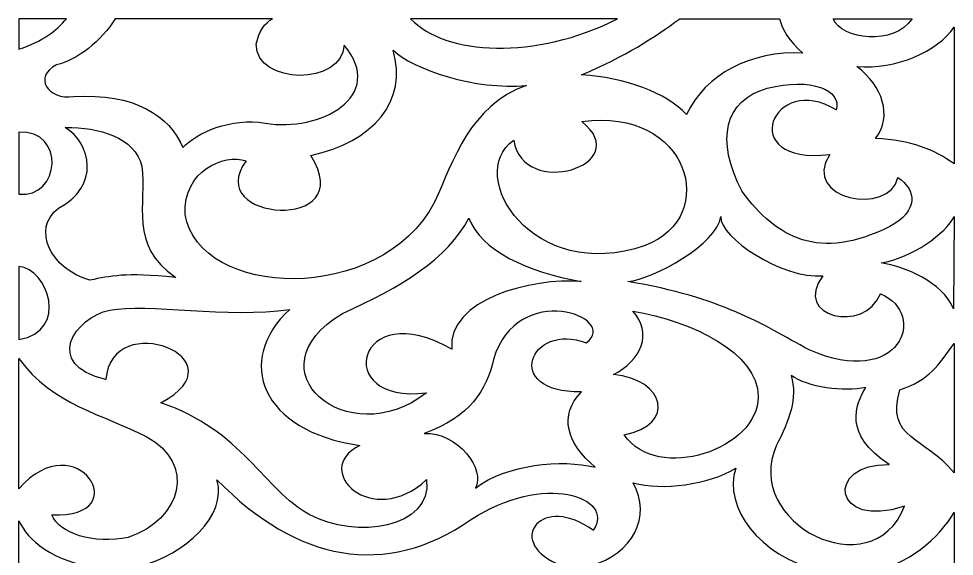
# Model space of a CAD drawing. Header units: centimetres. Extents: x -130 to 28, y -104 to 109.
# Drawn here: x -45.8 to 27.9, y 65 to 107.3 of the extents above; entities that cross this region are included whole.
import ezdxf

# ---------------------------------------------------------------- set-up
doc = ezdxf.new("R2010")
doc.units = ezdxf.units.CM
doc.header["$MEASUREMENT"] = 0
doc.layers.add('layer 1', color=7, linetype='Continuous')

msp = doc.modelspace()

# ---------------------------------------------------------------- linework, layer by layer
at = {"layer": 'layer 1', "color": 40}
for points, knots in [([(-42.06947, 107.33968), (-42.82462, 106.39721), (-43.95822, 105.55389), (-45.82311, 104.93354), (-45.82311, 104.93354), (-45.82311, 104.93354), (-45.82311, 107.33985), (-45.82311, 107.33985), (-45.82311, 107.33985), (-45.82311, 107.33985), (-42.06947, 107.33968), (-42.06947, 107.33968)], [0, 0, 0, 0, 0.25, 0.25, 0.25, 0.25, 0.5, 0.5, 0.5, 0.5, 1, 1, 1, 1]), ([(-38.23171, 107.33985), (-25.83926, 107.33986), (-25.83926, 107.33986), (-25.83926, 107.33986), (-25.83926, 107.33986), (-26.45481, 106.98943), (-26.91106, 106.37534), (-27.11256, 105.33829), (-27.11256, 105.33829), (-27.12998, 102.085), (-20.27508, 102.0518), (-20.20056, 105.2656), (-20.20056, 105.2656), (-16.79309, 101.2238), (-22.10934, 98.37564), (-26.41046, 99.11643), (-26.41046, 99.11643), (-29.07341, 99.57506), (-31.88502, 98.35234), (-32.88879, 97.19241), (-32.88879, 97.19241), (-33.93924, 99.69014), (-36.71553, 101.51444), (-41.51821, 101.20679), (-41.51821, 101.20679), (-43.51552, 100.90087), (-44.72665, 102.8087), (-42.84239, 103.69919), (-42.84239, 103.69919), (-41.30216, 104.04467), (-39.24636, 105.60242), (-38.23171, 107.33985)], [0, 0, 0, 0, 0.11111111, 0.11111111, 0.11111111, 0.11111111, 0.22222222, 0.22222222, 0.22222222, 0.22222222, 0.33333333, 0.33333333, 0.33333333, 0.33333333, 0.44444444, 0.44444444, 0.44444444, 0.44444444, 0.55555556, 0.55555556, 0.55555556, 0.55555556, 0.66666667, 0.66666667, 0.66666667, 0.66666667, 0.77777778, 0.77777778, 0.77777778, 0.77777778, 1, 1, 1, 1]), ([(1.34359, 107.33983), (-5.09093, 104.05056), (-12.2468, 104.4357), (-14.95394, 107.33981), (-14.95394, 107.33981), (-14.95394, 107.33981), (1.34359, 107.33983), (1.34359, 107.33983)], [0, 0, 0, 0, 0.33333333, 0.33333333, 0.33333333, 0.33333333, 1, 1, 1, 1]), ([(6.24034, 107.33985), (4.26802, 105.88097), (1.88739, 104.32529), (-1.49067, 102.93038), (-1.49067, 102.93038), (1.91974, 102.69512), (5.19749, 101.50095), (6.77894, 99.79571), (6.77894, 99.79571), (8.24222, 102.95593), (11.8776, 104.84407), (15.93131, 104.63405), (15.93131, 104.63405), (14.86076, 105.57315), (14.28977, 106.50107), (14.10692, 107.33986), (14.10692, 107.33986), (14.10692, 107.33986), (6.24034, 107.33985), (6.24034, 107.33985)], [0, 0, 0, 0, 0.16666667, 0.16666667, 0.16666667, 0.16666667, 0.33333333, 0.33333333, 0.33333333, 0.33333333, 0.5, 0.5, 0.5, 0.5, 0.66666667, 0.66666667, 0.66666667, 0.66666667, 1, 1, 1, 1]), ([(24.53812, 107.33984), (24.53812, 107.33984), (18.32433, 107.33927), (18.32433, 107.33927), (18.32433, 107.33927), (18.97648, 105.68474), (23.15535, 105.18086), (24.53812, 107.33984)], [0, 0, 0, 0, 0.33333333, 0.33333333, 0.33333333, 0.33333333, 1, 1, 1, 1]), ([(27.84889, 106.66829), (26.59032, 104.79529), (23.28975, 103.29168), (20.17855, 103.57827), (20.17855, 103.57827), (22.23911, 102.01037), (23.00844, 99.71254), (21.67052, 97.89484), (21.67052, 97.89484), (24.45657, 97.80238), (26.28174, 97.03192), (27.85126, 95.91073), (27.85126, 95.91073), (27.85126, 95.91073), (27.84889, 106.66829), (27.84889, 106.66829)], [0, 0, 0, 0, 0.2, 0.2, 0.2, 0.2, 0.4, 0.4, 0.4, 0.4, 0.6, 0.6, 0.6, 0.6, 1, 1, 1, 1]), ([(-16.33774, 104.86325), (-15.1518, 100.86978), (-17.89647, 97.61521), (-22.81967, 96.57502), (-22.81967, 96.57502), (-18.88622, 90.39355), (-31.4934, 91.39884), (-27.90063, 96.15521), (-27.90063, 96.15521), (-29.69787, 96.71655), (-32.85707, 95.37996), (-32.72858, 91.93073), (-32.72858, 91.93073), (-31.65371, 85.34191), (-17.41385, 84.68404), (-13.06321, 92.89579), (-13.06321, 92.89579), (-11.57247, 96.186), (-10.30879, 100.45738), (-5.84026, 102.08942), (-5.84026, 102.08942), (-9.87778, 101.69253), (-14.73499, 103.33184), (-16.33774, 104.86325)], [0, 0, 0, 0, 0.14285714, 0.14285714, 0.14285714, 0.14285714, 0.28571429, 0.28571429, 0.28571429, 0.28571429, 0.42857143, 0.42857143, 0.42857143, 0.42857143, 0.57142857, 0.57142857, 0.57142857, 0.57142857, 0.71428571, 0.71428571, 0.71428571, 0.71428571, 1, 1, 1, 1]), ([(18.56709, 100.15041), (19.05529, 101.70249), (16.59061, 102.74974), (13.13873, 101.86861), (13.13873, 101.86861), (9.77188, 100.93151), (9.03077, 97.83542), (11.15098, 93.71899), (11.15098, 93.71899), (13.89054, 90.06486), (17.20957, 88.20429), (22.7845, 90.96465), (22.7845, 90.96465), (25.03974, 92.1872), (24.94221, 93.85034), (23.41085, 94.8306), (23.41085, 94.8306), (22.81745, 91.80457), (15.70851, 93.07665), (18.06601, 96.64792), (18.06601, 96.64792), (10.49414, 95.76679), (13.59786, 103.26582), (18.56709, 100.15041)], [0, 0, 0, 0, 0.14285714, 0.14285714, 0.14285714, 0.14285714, 0.28571429, 0.28571429, 0.28571429, 0.28571429, 0.42857143, 0.42857143, 0.42857143, 0.42857143, 0.57142857, 0.57142857, 0.57142857, 0.57142857, 0.71428571, 0.71428571, 0.71428571, 0.71428571, 1, 1, 1, 1]), ([(-1.458, 99.23593), (2.81604, 95.77039), (-6.15434, 93.08205), (-6.83324, 97.78552), (-6.83324, 97.78552), (-10.72645, 94.98412), (-5.34392, 86.42016), (3.5189, 89.48095), (3.5189, 89.48095), (9.47759, 91.75481), (6.9437, 100.43895), (-1.458, 99.23593)], [0, 0, 0, 0, 0.25, 0.25, 0.25, 0.25, 0.5, 0.5, 0.5, 0.5, 1, 1, 1, 1]), ([(-42.15715, 98.77927), (-40.11155, 97.51961), (-39.40036, 94.12263), (-42.69809, 92.42075), (-42.69809, 92.42075), (-44.84226, 90.7747), (-43.327, 87.62811), (-40.21703, 86.75298), (-40.21703, 86.75298), (-38.59524, 87.0598), (-37.53305, 87.37831), (-33.45577, 86.97079), (-33.45577, 86.97079), (-37.2347, 89.51003), (-35.71517, 92.77178), (-36.11901, 95.73629), (-36.11901, 95.73629), (-36.7019, 98.00101), (-39.48586, 98.79313), (-42.15715, 98.77927)], [0, 0, 0, 0, 0.16666667, 0.16666667, 0.16666667, 0.16666667, 0.33333333, 0.33333333, 0.33333333, 0.33333333, 0.5, 0.5, 0.5, 0.5, 0.66666667, 0.66666667, 0.66666667, 0.66666667, 1, 1, 1, 1]), ([(-45.82491, 98.39767), (-42.11767, 98.62012), (-42.54555, 93.16147), (-45.82416, 93.50868), (-45.82416, 93.50868), (-45.82416, 93.50868), (-45.82491, 98.39767), (-45.82491, 98.39767)], [0, 0, 0, 0, 0.33333333, 0.33333333, 0.33333333, 0.33333333, 1, 1, 1, 1]), ([(-10.36693, 91.64264), (-11.98568, 88.46609), (-15.80163, 86.12787), (-20.31693, 84.13259), (-20.31693, 84.13259), (-27.75718, 79.71025), (-19.92455, 73.02558), (-13.71115, 77.87397), (-13.71115, 77.87397), (-21.29987, 76.93042), (-19.19518, 85.66491), (-11.72208, 81.31103), (-11.72208, 81.31103), (-12.09571, 85.2323), (-5.38804, 86.9573), (-1.51547, 86.64816), (-1.51547, 86.64816), (-5.75495, 87.36963), (-9.43881, 89.10993), (-10.36693, 91.64264)], [0, 0, 0, 0, 0.16666667, 0.16666667, 0.16666667, 0.16666667, 0.33333333, 0.33333333, 0.33333333, 0.33333333, 0.5, 0.5, 0.5, 0.5, 0.66666667, 0.66666667, 0.66666667, 0.66666667, 1, 1, 1, 1]), ([(9.47759, 91.75481), (9.20982, 89.63733), (4.21389, 86.81397), (2.1504, 86.64471), (2.1504, 86.64471), (9.58904, 85.36626), (12.63017, 83.33592), (16.42813, 81.25694), (16.42813, 81.25694), (23.5776, 78.11604), (25.85461, 84.06329), (22.05741, 85.68252), (22.05741, 85.68252), (20.82185, 82.50304), (15.04277, 83.83806), (17.52061, 87.09817), (17.52061, 87.09817), (14.32666, 86.82589), (9.36264, 90.10742), (9.47759, 91.75481)], [0, 0, 0, 0, 0.16666667, 0.16666667, 0.16666667, 0.16666667, 0.33333333, 0.33333333, 0.33333333, 0.33333333, 0.5, 0.5, 0.5, 0.5, 0.66666667, 0.66666667, 0.66666667, 0.66666667, 1, 1, 1, 1]), ([(27.86783, 91.77227), (27.2143, 90.45095), (24.53307, 88.49329), (22.11043, 88.11491), (22.11043, 88.11491), (23.99696, 87.7931), (26.89682, 86.6358), (27.81868, 84.49254), (27.81868, 84.49254), (27.81868, 84.49254), (27.86783, 91.77227), (27.86783, 91.77227)], [0, 0, 0, 0, 0.25, 0.25, 0.25, 0.25, 0.5, 0.5, 0.5, 0.5, 1, 1, 1, 1]), ([(-45.82598, 87.82283), (-43.50883, 87.69592), (-41.84174, 82.69465), (-45.82203, 82.07751), (-45.82203, 82.07751), (-45.82203, 82.07751), (-45.82598, 87.82283), (-45.82598, 87.82283)], [0, 0, 0, 0, 0.33333333, 0.33333333, 0.33333333, 0.33333333, 1, 1, 1, 1]), ([(-13.89645, 74.68211), (-10.27186, 75.9522), (-8.97229, 78.09672), (-8.42472, 80.50618), (-8.42472, 80.50618), (-6.59217, 86.78827), (1.60472, 83.84915), (-1.12783, 81.8045), (-1.12783, 81.8045), (-5.50451, 83.51282), (-7.85566, 77.87779), (-1.50705, 77.9417), (-1.50705, 77.9417), (-3.30968, 76.13082), (-2.65048, 73.84377), (-0.42308, 72.03297), (-0.42308, 72.03297), (-3.05583, 72.64878), (-7.39918, 72.25235), (-9.8525, 70.37403), (-9.8525, 70.37403), (-9.01812, 71.76293), (-11.23795, 74.81376), (-13.89645, 74.68211)], [0, 0, 0, 0, 0.14285714, 0.14285714, 0.14285714, 0.14285714, 0.28571429, 0.28571429, 0.28571429, 0.28571429, 0.42857143, 0.42857143, 0.42857143, 0.42857143, 0.57142857, 0.57142857, 0.57142857, 0.57142857, 0.71428571, 0.71428571, 0.71428571, 0.71428571, 1, 1, 1, 1]), ([(-24.4782, 84.44489), (-29.32395, 83.72448), (-35.71934, 84.97417), (-38.66219, 84.38075), (-38.66219, 84.38075), (-41.36889, 83.83507), (-43.97853, 80.10832), (-38.96424, 78.91207), (-38.96424, 78.91207), (-38.54345, 84.62435), (-28.0152, 80.55623), (-34.63821, 77.09781), (-34.63821, 77.09781), (-28.20524, 74.91761), (-26.465, 70.21421), (-22.93822, 68.28247), (-22.93822, 68.28247), (-19.26762, 66.30824), (-13.24435, 67.18188), (-13.69837, 71.04034), (-13.69837, 71.04034), (-17.97742, 67.06657), (-22.86465, 71.76428), (-18.9667, 73.73408), (-18.9667, 73.73408), (-26.7394, 74.82875), (-28.8545, 80.43208), (-24.4782, 84.44489)], [0, 0, 0, 0, 0.125, 0.125, 0.125, 0.125, 0.25, 0.25, 0.25, 0.25, 0.375, 0.375, 0.375, 0.375, 0.5, 0.5, 0.5, 0.5, 0.625, 0.625, 0.625, 0.625, 0.75, 0.75, 0.75, 0.75, 1, 1, 1, 1]), ([(2.53766, 84.30988), (4.15765, 82.61101), (3.19497, 80.39656), (1.01691, 79.32708), (1.01691, 79.32708), (5.10404, 78.90719), (5.98604, 75.37637), (1.86208, 74.56434), (1.86208, 74.56434), (4.49142, 70.74588), (12.47195, 73.44636), (12.41637, 77.58632), (12.41637, 77.58632), (12.41703, 81.0395), (7.19622, 83.54428), (2.53766, 84.30988)], [0, 0, 0, 0, 0.2, 0.2, 0.2, 0.2, 0.4, 0.4, 0.4, 0.4, 0.6, 0.6, 0.6, 0.6, 1, 1, 1, 1]), ([(27.84699, 81.77153), (26.6049, 80.0624), (25.91625, 78.88291), (23.5776, 78.11605), (23.5776, 78.11605), (22.40879, 74.20072), (25.60975, 74.38489), (27.84633, 71.58228), (27.84633, 71.58228), (27.84633, 71.58228), (27.84699, 81.77153), (27.84699, 81.77153)], [0, 0, 0, 0, 0.25, 0.25, 0.25, 0.25, 0.5, 0.5, 0.5, 0.5, 1, 1, 1, 1]), ([(-45.82482, 80.57497), (-45.82482, 80.57497), (-45.82719, 70.31783), (-45.82719, 70.31783), (-45.82719, 70.31783), (-41.22828, 75.54467), (-36.46708, 67.96628), (-43.2093, 68.26426), (-43.2093, 68.26426), (-42.69629, 66.82629), (-39.91829, 65.90507), (-37.19654, 66.49114), (-37.19654, 66.49114), (-33.02296, 67.86941), (-31.77273, 72.3197), (-35.78808, 74.42655), (-35.78808, 74.42655), (-39.18722, 76.20978), (-43.1166, 76.87842), (-45.82482, 80.57497)], [0, 0, 0, 0, 0.16666667, 0.16666667, 0.16666667, 0.16666667, 0.33333333, 0.33333333, 0.33333333, 0.33333333, 0.5, 0.5, 0.5, 0.5, 0.66666667, 0.66666667, 0.66666667, 0.66666667, 1, 1, 1, 1]), ([(15.01749, 79.25058), (16.27151, 78.30665), (19.21256, 77.92184), (20.88728, 78.30696), (20.88728, 78.30696), (20.08614, 76.89664), (19.10083, 74.63484), (22.72741, 72.22087), (22.72741, 72.22087), (17.69512, 72.33117), (18.21637, 67.05339), (23.95795, 68.94093), (23.95795, 68.94093), (21.37112, 62.40904), (11.12835, 67.63976), (13.86251, 73.74621), (13.86251, 73.74621), (14.87054, 75.7155), (15.53609, 77.41204), (15.01749, 79.25058)], [0, 0, 0, 0, 0.16666667, 0.16666667, 0.16666667, 0.16666667, 0.33333333, 0.33333333, 0.33333333, 0.33333333, 0.5, 0.5, 0.5, 0.5, 0.66666667, 0.66666667, 0.66666667, 0.66666667, 1, 1, 1, 1]), ([(-30.20993, 71.02813), (-29.36543, 68.2017), (-32.79136, 65.12868), (-36.23633, 64.24787), (-36.23633, 64.24787), (-33.35313, 63.95737), (-29.13846, 60.87897), (-29.9111, 58.19317), (-29.9111, 58.19317), (-25.47117, 63.99064), (-15.92321, 64.55521), (-8.94323, 59.99147), (-8.94323, 59.99147), (-4.23514, 56.40753), (2.42461, 58.51153), (-1.32307, 61.56792), (-1.32307, 61.56792), (-2.67311, 57.96749), (-8.32379, 61.98382), (-3.47292, 64.42881), (-3.47292, 64.42881), (-7.52757, 66.33253), (-4.54373, 69.93998), (-0.576, 67.04604), (-0.576, 67.04604), (1.20638, 69.68299), (-4.46997, 71.64088), (-10.23209, 67.87211), (-10.23209, 67.87211), (-16.91107, 63.21501), (-23.93489, 64.6001), (-30.20993, 71.02813)], [0, 0, 0, 0, 0.11111111, 0.11111111, 0.11111111, 0.11111111, 0.22222222, 0.22222222, 0.22222222, 0.22222222, 0.33333333, 0.33333333, 0.33333333, 0.33333333, 0.44444444, 0.44444444, 0.44444444, 0.44444444, 0.55555556, 0.55555556, 0.55555556, 0.55555556, 0.66666667, 0.66666667, 0.66666667, 0.66666667, 0.77777778, 0.77777778, 0.77777778, 0.77777778, 1, 1, 1, 1]), ([(2.56133, 70.77938), (4.06381, 68.1046), (2.53596, 65.19979), (-0.77152, 64.25648), (-0.77152, 64.25648), (2.58396, 63.14615), (3.78345, 59.73454), (1.80214, 57.01129), (1.80214, 57.01129), (4.75891, 57.6101), (8.98399, 57.36689), (10.90044, 55.74886), (10.90044, 55.74886), (9.51736, 58.89217), (12.64655, 62.90706), (17.13496, 63.89946), (17.13496, 63.89946), (12.54855, 65.05684), (9.65901, 68.81745), (10.64867, 71.9468), (10.64867, 71.9468), (8.55431, 70.62968), (4.85265, 70.14903), (2.56133, 70.77938)], [0, 0, 0, 0, 0.14285714, 0.14285714, 0.14285714, 0.14285714, 0.28571429, 0.28571429, 0.28571429, 0.28571429, 0.42857143, 0.42857143, 0.42857143, 0.42857143, 0.57142857, 0.57142857, 0.57142857, 0.57142857, 0.71428571, 0.71428571, 0.71428571, 0.71428571, 1, 1, 1, 1]), ([(27.86167, 68.46102), (26.65518, 66.41883), (24.14458, 64.24614), (21.40493, 63.89205), (21.40493, 63.89205), (23.83864, 63.35228), (26.89758, 61.21809), (27.83497, 59.41544), (27.83497, 59.41544), (27.83497, 59.41544), (27.86167, 68.46102), (27.86167, 68.46102)], [0, 0, 0, 0, 0.25, 0.25, 0.25, 0.25, 0.5, 0.5, 0.5, 0.5, 1, 1, 1, 1]), ([(-45.8198, 67.78774), (-45.8198, 67.78774), (-45.82652, 60.25094), (-45.82652, 60.25094), (-45.82652, 60.25094), (-45.12319, 62.04287), (-42.85461, 64.04286), (-39.70108, 64.07224), (-39.70108, 64.07224), (-43.21091, 64.66025), (-45.07964, 66.23894), (-45.8198, 67.78774)], [0, 0, 0, 0, 0.25, 0.25, 0.25, 0.25, 0.5, 0.5, 0.5, 0.5, 1, 1, 1, 1])]:
    msp.add_open_spline(points, degree=3, knots=knots, dxfattribs=at)
at = {"layer": 'layer 1', "color": 250, "lineweight": 9}
for points, knots in [([(-42.06947, 107.33968), (-42.82462, 106.39721), (-43.95822, 105.55389), (-45.82311, 104.93354), (-45.82311, 104.93354), (-45.82311, 104.93354), (-45.82311, 107.33985), (-45.82311, 107.33985), (-45.82311, 107.33985), (-45.82311, 107.33985), (-42.06947, 107.33968), (-42.06947, 107.33968)], [0, 0, 0, 0, 0.25, 0.25, 0.25, 0.25, 0.5, 0.5, 0.5, 0.5, 1, 1, 1, 1]), ([(-38.23171, 107.33985), (-25.83926, 107.33986), (-25.83926, 107.33986), (-25.83926, 107.33986), (-25.83926, 107.33986), (-26.45481, 106.98943), (-26.91106, 106.37534), (-27.11256, 105.33829), (-27.11256, 105.33829), (-27.12998, 102.085), (-20.27508, 102.0518), (-20.20056, 105.2656), (-20.20056, 105.2656), (-16.79309, 101.2238), (-22.10934, 98.37564), (-26.41046, 99.11643), (-26.41046, 99.11643), (-29.07341, 99.57506), (-31.88502, 98.35234), (-32.88879, 97.19241), (-32.88879, 97.19241), (-33.93924, 99.69014), (-36.71553, 101.51444), (-41.51821, 101.20679), (-41.51821, 101.20679), (-43.51552, 100.90087), (-44.72665, 102.8087), (-42.84239, 103.69919), (-42.84239, 103.69919), (-41.30216, 104.04467), (-39.24636, 105.60242), (-38.23171, 107.33985)], [0, 0, 0, 0, 0.11111111, 0.11111111, 0.11111111, 0.11111111, 0.22222222, 0.22222222, 0.22222222, 0.22222222, 0.33333333, 0.33333333, 0.33333333, 0.33333333, 0.44444444, 0.44444444, 0.44444444, 0.44444444, 0.55555556, 0.55555556, 0.55555556, 0.55555556, 0.66666667, 0.66666667, 0.66666667, 0.66666667, 0.77777778, 0.77777778, 0.77777778, 0.77777778, 1, 1, 1, 1]), ([(1.34359, 107.33983), (-5.09093, 104.05056), (-12.2468, 104.4357), (-14.95394, 107.33981), (-14.95394, 107.33981), (-14.95394, 107.33981), (1.34359, 107.33983), (1.34359, 107.33983)], [0, 0, 0, 0, 0.33333333, 0.33333333, 0.33333333, 0.33333333, 1, 1, 1, 1]), ([(6.24034, 107.33985), (4.26802, 105.88097), (1.88739, 104.32529), (-1.49067, 102.93038), (-1.49067, 102.93038), (1.91974, 102.69512), (5.19749, 101.50095), (6.77894, 99.79571), (6.77894, 99.79571), (8.24222, 102.95593), (11.8776, 104.84407), (15.93131, 104.63405), (15.93131, 104.63405), (14.86076, 105.57315), (14.28977, 106.50107), (14.10692, 107.33986), (14.10692, 107.33986), (14.10692, 107.33986), (6.24034, 107.33985), (6.24034, 107.33985)], [0, 0, 0, 0, 0.16666667, 0.16666667, 0.16666667, 0.16666667, 0.33333333, 0.33333333, 0.33333333, 0.33333333, 0.5, 0.5, 0.5, 0.5, 0.66666667, 0.66666667, 0.66666667, 0.66666667, 1, 1, 1, 1]), ([(24.53812, 107.33984), (24.53812, 107.33984), (18.32433, 107.33927), (18.32433, 107.33927), (18.32433, 107.33927), (18.97648, 105.68474), (23.15535, 105.18086), (24.53812, 107.33984)], [0, 0, 0, 0, 0.33333333, 0.33333333, 0.33333333, 0.33333333, 1, 1, 1, 1]), ([(27.84889, 106.66829), (26.59032, 104.79529), (23.28975, 103.29168), (20.17855, 103.57827), (20.17855, 103.57827), (22.23911, 102.01037), (23.00844, 99.71254), (21.67052, 97.89484), (21.67052, 97.89484), (24.45657, 97.80238), (26.28174, 97.03192), (27.85126, 95.91073), (27.85126, 95.91073), (27.85126, 95.91073), (27.84889, 106.66829), (27.84889, 106.66829)], [0, 0, 0, 0, 0.2, 0.2, 0.2, 0.2, 0.4, 0.4, 0.4, 0.4, 0.6, 0.6, 0.6, 0.6, 1, 1, 1, 1]), ([(-16.33774, 104.86325), (-15.1518, 100.86978), (-17.89647, 97.61521), (-22.81967, 96.57502), (-22.81967, 96.57502), (-18.88622, 90.39355), (-31.4934, 91.39884), (-27.90063, 96.15521), (-27.90063, 96.15521), (-29.69787, 96.71655), (-32.85707, 95.37996), (-32.72858, 91.93073), (-32.72858, 91.93073), (-31.65371, 85.34191), (-17.41385, 84.68404), (-13.06321, 92.89579), (-13.06321, 92.89579), (-11.57247, 96.186), (-10.30879, 100.45738), (-5.84026, 102.08942), (-5.84026, 102.08942), (-9.87778, 101.69253), (-14.73499, 103.33184), (-16.33774, 104.86325)], [0, 0, 0, 0, 0.14285714, 0.14285714, 0.14285714, 0.14285714, 0.28571429, 0.28571429, 0.28571429, 0.28571429, 0.42857143, 0.42857143, 0.42857143, 0.42857143, 0.57142857, 0.57142857, 0.57142857, 0.57142857, 0.71428571, 0.71428571, 0.71428571, 0.71428571, 1, 1, 1, 1]), ([(18.56709, 100.15041), (19.05529, 101.70249), (16.59061, 102.74974), (13.13873, 101.86861), (13.13873, 101.86861), (9.77188, 100.93151), (9.03077, 97.83542), (11.15098, 93.71899), (11.15098, 93.71899), (13.89054, 90.06486), (17.20957, 88.20429), (22.7845, 90.96465), (22.7845, 90.96465), (25.03974, 92.1872), (24.94221, 93.85034), (23.41085, 94.8306), (23.41085, 94.8306), (22.81745, 91.80457), (15.70851, 93.07665), (18.06601, 96.64792), (18.06601, 96.64792), (10.49414, 95.76679), (13.59786, 103.26582), (18.56709, 100.15041)], [0, 0, 0, 0, 0.14285714, 0.14285714, 0.14285714, 0.14285714, 0.28571429, 0.28571429, 0.28571429, 0.28571429, 0.42857143, 0.42857143, 0.42857143, 0.42857143, 0.57142857, 0.57142857, 0.57142857, 0.57142857, 0.71428571, 0.71428571, 0.71428571, 0.71428571, 1, 1, 1, 1]), ([(-1.458, 99.23593), (2.81604, 95.77039), (-6.15434, 93.08205), (-6.83324, 97.78552), (-6.83324, 97.78552), (-10.72645, 94.98412), (-5.34392, 86.42016), (3.5189, 89.48095), (3.5189, 89.48095), (9.47759, 91.75481), (6.9437, 100.43895), (-1.458, 99.23593)], [0, 0, 0, 0, 0.25, 0.25, 0.25, 0.25, 0.5, 0.5, 0.5, 0.5, 1, 1, 1, 1]), ([(-42.15715, 98.77927), (-40.11155, 97.51961), (-39.40036, 94.12263), (-42.69809, 92.42075), (-42.69809, 92.42075), (-44.84226, 90.7747), (-43.327, 87.62811), (-40.21703, 86.75298), (-40.21703, 86.75298), (-38.59524, 87.0598), (-37.53305, 87.37831), (-33.45577, 86.97079), (-33.45577, 86.97079), (-37.2347, 89.51003), (-35.71517, 92.77178), (-36.11901, 95.73629), (-36.11901, 95.73629), (-36.7019, 98.00101), (-39.48586, 98.79313), (-42.15715, 98.77927)], [0, 0, 0, 0, 0.16666667, 0.16666667, 0.16666667, 0.16666667, 0.33333333, 0.33333333, 0.33333333, 0.33333333, 0.5, 0.5, 0.5, 0.5, 0.66666667, 0.66666667, 0.66666667, 0.66666667, 1, 1, 1, 1]), ([(-45.82491, 98.39767), (-42.11767, 98.62012), (-42.54555, 93.16147), (-45.82416, 93.50868), (-45.82416, 93.50868), (-45.82416, 93.50868), (-45.82491, 98.39767), (-45.82491, 98.39767)], [0, 0, 0, 0, 0.33333333, 0.33333333, 0.33333333, 0.33333333, 1, 1, 1, 1]), ([(-10.36693, 91.64264), (-11.98568, 88.46609), (-15.80163, 86.12787), (-20.31693, 84.13259), (-20.31693, 84.13259), (-27.75718, 79.71025), (-19.92455, 73.02558), (-13.71115, 77.87397), (-13.71115, 77.87397), (-21.29987, 76.93042), (-19.19518, 85.66491), (-11.72208, 81.31103), (-11.72208, 81.31103), (-12.09571, 85.2323), (-5.38804, 86.9573), (-1.51547, 86.64816), (-1.51547, 86.64816), (-5.75495, 87.36963), (-9.43881, 89.10993), (-10.36693, 91.64264)], [0, 0, 0, 0, 0.16666667, 0.16666667, 0.16666667, 0.16666667, 0.33333333, 0.33333333, 0.33333333, 0.33333333, 0.5, 0.5, 0.5, 0.5, 0.66666667, 0.66666667, 0.66666667, 0.66666667, 1, 1, 1, 1]), ([(9.47759, 91.75481), (9.20982, 89.63733), (4.21389, 86.81397), (2.1504, 86.64471), (2.1504, 86.64471), (9.58904, 85.36626), (12.63017, 83.33592), (16.42813, 81.25694), (16.42813, 81.25694), (23.5776, 78.11604), (25.85461, 84.06329), (22.05741, 85.68252), (22.05741, 85.68252), (20.82185, 82.50304), (15.04277, 83.83806), (17.52061, 87.09817), (17.52061, 87.09817), (14.32666, 86.82589), (9.36264, 90.10742), (9.47759, 91.75481)], [0, 0, 0, 0, 0.16666667, 0.16666667, 0.16666667, 0.16666667, 0.33333333, 0.33333333, 0.33333333, 0.33333333, 0.5, 0.5, 0.5, 0.5, 0.66666667, 0.66666667, 0.66666667, 0.66666667, 1, 1, 1, 1]), ([(27.86783, 91.77227), (27.2143, 90.45095), (24.53307, 88.49329), (22.11043, 88.11491), (22.11043, 88.11491), (23.99696, 87.7931), (26.89682, 86.6358), (27.81868, 84.49254), (27.81868, 84.49254), (27.81868, 84.49254), (27.86783, 91.77227), (27.86783, 91.77227)], [0, 0, 0, 0, 0.25, 0.25, 0.25, 0.25, 0.5, 0.5, 0.5, 0.5, 1, 1, 1, 1]), ([(-45.82598, 87.82283), (-43.50883, 87.69592), (-41.84174, 82.69465), (-45.82203, 82.07751), (-45.82203, 82.07751), (-45.82203, 82.07751), (-45.82598, 87.82283), (-45.82598, 87.82283)], [0, 0, 0, 0, 0.33333333, 0.33333333, 0.33333333, 0.33333333, 1, 1, 1, 1]), ([(-13.89645, 74.68211), (-10.27186, 75.9522), (-8.97229, 78.09672), (-8.42472, 80.50618), (-8.42472, 80.50618), (-6.59217, 86.78827), (1.60472, 83.84915), (-1.12783, 81.8045), (-1.12783, 81.8045), (-5.50451, 83.51282), (-7.85566, 77.87779), (-1.50705, 77.9417), (-1.50705, 77.9417), (-3.30968, 76.13082), (-2.65048, 73.84377), (-0.42308, 72.03297), (-0.42308, 72.03297), (-3.05583, 72.64878), (-7.39918, 72.25235), (-9.8525, 70.37403), (-9.8525, 70.37403), (-9.01812, 71.76293), (-11.23795, 74.81376), (-13.89645, 74.68211)], [0, 0, 0, 0, 0.14285714, 0.14285714, 0.14285714, 0.14285714, 0.28571429, 0.28571429, 0.28571429, 0.28571429, 0.42857143, 0.42857143, 0.42857143, 0.42857143, 0.57142857, 0.57142857, 0.57142857, 0.57142857, 0.71428571, 0.71428571, 0.71428571, 0.71428571, 1, 1, 1, 1]), ([(-24.4782, 84.44489), (-29.32395, 83.72448), (-35.71934, 84.97417), (-38.66219, 84.38075), (-38.66219, 84.38075), (-41.36889, 83.83507), (-43.97853, 80.10832), (-38.96424, 78.91207), (-38.96424, 78.91207), (-38.54345, 84.62435), (-28.0152, 80.55623), (-34.63821, 77.09781), (-34.63821, 77.09781), (-28.20524, 74.91761), (-26.465, 70.21421), (-22.93822, 68.28247), (-22.93822, 68.28247), (-19.26762, 66.30824), (-13.24435, 67.18188), (-13.69837, 71.04034), (-13.69837, 71.04034), (-17.97742, 67.06657), (-22.86465, 71.76428), (-18.9667, 73.73408), (-18.9667, 73.73408), (-26.7394, 74.82875), (-28.8545, 80.43208), (-24.4782, 84.44489)], [0, 0, 0, 0, 0.125, 0.125, 0.125, 0.125, 0.25, 0.25, 0.25, 0.25, 0.375, 0.375, 0.375, 0.375, 0.5, 0.5, 0.5, 0.5, 0.625, 0.625, 0.625, 0.625, 0.75, 0.75, 0.75, 0.75, 1, 1, 1, 1]), ([(2.53766, 84.30988), (4.15765, 82.61101), (3.19497, 80.39656), (1.01691, 79.32708), (1.01691, 79.32708), (5.10404, 78.90719), (5.98604, 75.37637), (1.86208, 74.56434), (1.86208, 74.56434), (4.49142, 70.74588), (12.47195, 73.44636), (12.41637, 77.58632), (12.41637, 77.58632), (12.41703, 81.0395), (7.19622, 83.54428), (2.53766, 84.30988)], [0, 0, 0, 0, 0.2, 0.2, 0.2, 0.2, 0.4, 0.4, 0.4, 0.4, 0.6, 0.6, 0.6, 0.6, 1, 1, 1, 1]), ([(27.84699, 81.77153), (26.6049, 80.0624), (25.91625, 78.88291), (23.5776, 78.11605), (23.5776, 78.11605), (22.40879, 74.20072), (25.60975, 74.38489), (27.84633, 71.58228), (27.84633, 71.58228), (27.84633, 71.58228), (27.84699, 81.77153), (27.84699, 81.77153)], [0, 0, 0, 0, 0.25, 0.25, 0.25, 0.25, 0.5, 0.5, 0.5, 0.5, 1, 1, 1, 1]), ([(-45.82482, 80.57497), (-45.82482, 80.57497), (-45.82719, 70.31783), (-45.82719, 70.31783), (-45.82719, 70.31783), (-41.22828, 75.54467), (-36.46708, 67.96628), (-43.2093, 68.26426), (-43.2093, 68.26426), (-42.69629, 66.82629), (-39.91829, 65.90507), (-37.19654, 66.49114), (-37.19654, 66.49114), (-33.02296, 67.86941), (-31.77273, 72.3197), (-35.78808, 74.42655), (-35.78808, 74.42655), (-39.18722, 76.20978), (-43.1166, 76.87842), (-45.82482, 80.57497)], [0, 0, 0, 0, 0.16666667, 0.16666667, 0.16666667, 0.16666667, 0.33333333, 0.33333333, 0.33333333, 0.33333333, 0.5, 0.5, 0.5, 0.5, 0.66666667, 0.66666667, 0.66666667, 0.66666667, 1, 1, 1, 1]), ([(15.01749, 79.25058), (16.27151, 78.30665), (19.21256, 77.92184), (20.88728, 78.30696), (20.88728, 78.30696), (20.08614, 76.89664), (19.10083, 74.63484), (22.72741, 72.22087), (22.72741, 72.22087), (17.69512, 72.33117), (18.21637, 67.05339), (23.95795, 68.94093), (23.95795, 68.94093), (21.37112, 62.40904), (11.12835, 67.63976), (13.86251, 73.74621), (13.86251, 73.74621), (14.87054, 75.7155), (15.53609, 77.41204), (15.01749, 79.25058)], [0, 0, 0, 0, 0.16666667, 0.16666667, 0.16666667, 0.16666667, 0.33333333, 0.33333333, 0.33333333, 0.33333333, 0.5, 0.5, 0.5, 0.5, 0.66666667, 0.66666667, 0.66666667, 0.66666667, 1, 1, 1, 1]), ([(-30.20993, 71.02813), (-29.36543, 68.2017), (-32.79136, 65.12868), (-36.23633, 64.24787), (-36.23633, 64.24787), (-33.35313, 63.95737), (-29.13846, 60.87897), (-29.9111, 58.19317), (-29.9111, 58.19317), (-25.47117, 63.99064), (-15.92321, 64.55521), (-8.94323, 59.99147), (-8.94323, 59.99147), (-4.23514, 56.40753), (2.42461, 58.51153), (-1.32307, 61.56792), (-1.32307, 61.56792), (-2.67311, 57.96749), (-8.32379, 61.98382), (-3.47292, 64.42881), (-3.47292, 64.42881), (-7.52757, 66.33253), (-4.54373, 69.93998), (-0.576, 67.04604), (-0.576, 67.04604), (1.20638, 69.68299), (-4.46997, 71.64088), (-10.23209, 67.87211), (-10.23209, 67.87211), (-16.91107, 63.21501), (-23.93489, 64.6001), (-30.20993, 71.02813)], [0, 0, 0, 0, 0.11111111, 0.11111111, 0.11111111, 0.11111111, 0.22222222, 0.22222222, 0.22222222, 0.22222222, 0.33333333, 0.33333333, 0.33333333, 0.33333333, 0.44444444, 0.44444444, 0.44444444, 0.44444444, 0.55555556, 0.55555556, 0.55555556, 0.55555556, 0.66666667, 0.66666667, 0.66666667, 0.66666667, 0.77777778, 0.77777778, 0.77777778, 0.77777778, 1, 1, 1, 1]), ([(2.56133, 70.77938), (4.06381, 68.1046), (2.53596, 65.19979), (-0.77152, 64.25648), (-0.77152, 64.25648), (2.58396, 63.14615), (3.78345, 59.73454), (1.80214, 57.01129), (1.80214, 57.01129), (4.75891, 57.6101), (8.98399, 57.36689), (10.90044, 55.74886), (10.90044, 55.74886), (9.51736, 58.89217), (12.64655, 62.90706), (17.13496, 63.89946), (17.13496, 63.89946), (12.54855, 65.05684), (9.65901, 68.81745), (10.64867, 71.9468), (10.64867, 71.9468), (8.55431, 70.62968), (4.85265, 70.14903), (2.56133, 70.77938)], [0, 0, 0, 0, 0.14285714, 0.14285714, 0.14285714, 0.14285714, 0.28571429, 0.28571429, 0.28571429, 0.28571429, 0.42857143, 0.42857143, 0.42857143, 0.42857143, 0.57142857, 0.57142857, 0.57142857, 0.57142857, 0.71428571, 0.71428571, 0.71428571, 0.71428571, 1, 1, 1, 1]), ([(27.86167, 68.46102), (26.65518, 66.41883), (24.14458, 64.24614), (21.40493, 63.89205), (21.40493, 63.89205), (23.83864, 63.35228), (26.89758, 61.21809), (27.83497, 59.41544), (27.83497, 59.41544), (27.83497, 59.41544), (27.86167, 68.46102), (27.86167, 68.46102)], [0, 0, 0, 0, 0.25, 0.25, 0.25, 0.25, 0.5, 0.5, 0.5, 0.5, 1, 1, 1, 1]), ([(-45.8198, 67.78774), (-45.8198, 67.78774), (-45.82652, 60.25094), (-45.82652, 60.25094), (-45.82652, 60.25094), (-45.12319, 62.04287), (-42.85461, 64.04286), (-39.70108, 64.07224), (-39.70108, 64.07224), (-43.21091, 64.66025), (-45.07964, 66.23894), (-45.8198, 67.78774)], [0, 0, 0, 0, 0.25, 0.25, 0.25, 0.25, 0.5, 0.5, 0.5, 0.5, 1, 1, 1, 1])]:
    msp.add_open_spline(points, degree=3, knots=knots, dxfattribs=at)

doc.saveas('drawing.dxf')
